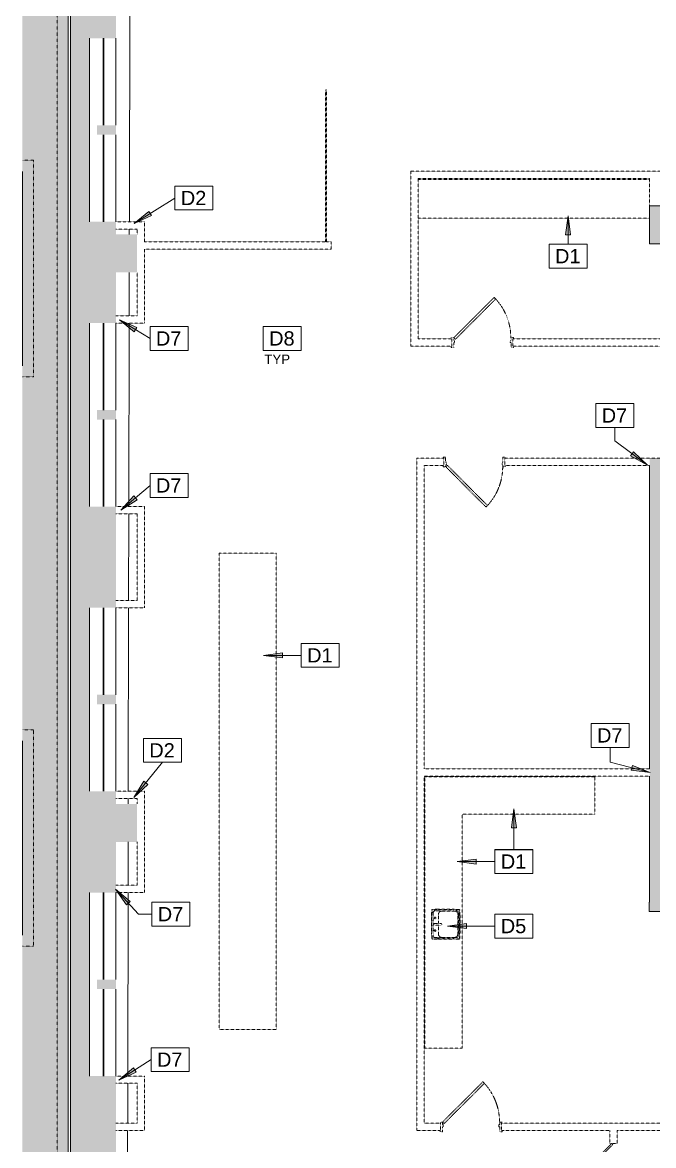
# Model space of a CAD drawing. Header units: inches. Extents: x 433 to 2535, y -5 to 2055.
# Drawn here: x 433 to 832, y 804 to 1514 of the extents above; entities that cross this region are included whole.
import ezdxf

# ---------------------------------------------------------------- set-up
doc = ezdxf.new("R2010")
doc.units = ezdxf.units.IN
doc.header["$MEASUREMENT"] = 0
doc.linetypes.add('Demolished', pattern=[0.1875, 0.125, -0.0625])
doc.linetypes.add('IMPORT-Dash 1_16_', pattern=[0.125, 0.0625, -0.0625])
for name, color, linetype, lineweight in [('_900 AVAILABLE SPACE', 7, 'Continuous', 9), ('A-ANNO-KEYN', 231, 'Continuous', 9), ('A-DETL-GENF', 92, 'Continuous', 9), ('A-DOOR', 31, 'Continuous', 13), ('A-WALL', 113, 'Continuous', 13), ('A-WALL-PATT', 111, 'Continuous', 13), ('A0209 - Terrace Backround_Link_dwg', 8, 'Continuous', 9), ('G-ANNO-TEXT', 231, 'Continuous', 9), ('I-WALL', 2, 'Continuous', 13), ('L-DT-style-43', 10, 'Continuous', 20), ('L-GR-soil', 10, 'Continuous', 20), ('L-HS-pav-edge', 10, 'Continuous', 20), ('L-HS-pav-patt-53', 10, 'Continuous', 20), ('P-SANR-FIXT', 6, 'Demolished', 9), ('Q-CASE', 31, 'Demolished', 9), ('S-COLS', 52, 'Continuous', 13), ('Victor Bldg - 9th Floor_LINK_dwg', 8, 'Continuous', 9), ('WINDOWS', 7, 'Continuous', 9)]:
    doc.layers.add(name, color=color, linetype=linetype, lineweight=lineweight)
doc.styles.add('Arial', font='arial.ttf', dxfattribs={"height": 9})
doc.styles.add('Swis721 Lt BT', font='swissl.ttf', dxfattribs={"height": 6})

# ---------------------------------------------------------------- blocks, each defined once
blk = doc.blocks.new('Victor Bldg - 9th Floor_LINK_dwg-6972240-Level XX  DEMOLITION')
at = {"lineweight": 9}
for p, q in [((483.5, 1503.5), (483.5, 1448.5)), ((483.5, 1442.5), (483.5, 1387.5)), ((483.5, 1323.5), (483.5, 1268.5)), ((483.5, 1262.5), (483.5, 1207.5)), ((483.5, 1143.5), (483.5, 1088.5)), ((483.5, 1082.5), (483.5, 1027.5)), ((483.5, 963.5), (483.5, 908.5)), ((483.5, 902.5), (483.5, 847.5))]:
    blk.add_line(p, q, dxfattribs=at)
at = {"layer": '_900 AVAILABLE SPACE'}
for p, q in [((500.15, 1387.5), (500.43, 1540.81)), ((500.13, 1379.5), (500.14, 1382.88)), ((500.04, 1328.13), (500.09, 1355.5)), ((499.82, 1207.5), (500.03, 1323.5)), ((499.71, 1148.13), (499.81, 1202.88)), ((499.48, 1027.5), (499.7, 1143.5)), ((499.47, 1019.5), (499.48, 1022.88)), ((499.38, 968.13), (499.43, 995.5)), ((499.15, 847.5), (499.37, 963.5)), ((499.1, 817.63), (499.14, 842.88)), ((498.82, 667.5), (499.09, 813))]:
    blk.add_line(p, q, dxfattribs=at)
at = {"layer": 'WINDOWS'}
for p, q in [((475, 1503.5), (475, 1387.5)), ((483.69, 1503.5), (483.69, 1448.5)), ((483.94, 1503.5), (483.94, 1448.5)), ((491.69, 1503.5), (491.69, 1448.5)), ((483.69, 1442.5), (483.69, 1387.5)), ((483.94, 1442.5), (483.94, 1387.5)), ((491.69, 1442.5), (491.69, 1387.5)), ((475, 1323.5), (475, 1207.5)), ((483.69, 1323.5), (483.69, 1268.5)), ((483.94, 1323.5), (483.94, 1268.5)), ((491.69, 1323.5), (491.69, 1268.5)), ((483.69, 1262.5), (483.69, 1207.5)), ((483.94, 1262.5), (483.94, 1207.5)), ((491.69, 1262.5), (491.69, 1207.5)), ((475, 1143.5), (475, 1027.5)), ((483.69, 1143.5), (483.69, 1088.5)), ((483.94, 1143.5), (483.94, 1088.5)), ((491.69, 1143.5), (491.69, 1088.5)), ((483.69, 1082.5), (483.69, 1027.5)), ((483.94, 1082.5), (483.94, 1027.5)), ((491.69, 1082.5), (491.69, 1027.5)), ((475, 963.5), (475, 847.5)), ((483.69, 963.5), (483.69, 908.5)), ((483.94, 963.5), (483.94, 908.5)), ((491.69, 963.5), (491.69, 908.5)), ((483.69, 902.5), (483.69, 847.5)), ((483.94, 902.5), (483.94, 847.5)), ((491.69, 902.5), (491.69, 847.5))]:
    blk.add_line(p, q, dxfattribs=at)
blk = doc.blocks.new('Concrete-Rectangular-Column - 24 x 24-6985472-Level XX  DEMOLITION')
at = {"layer": 'S-COLS', "lineweight": 9}
blk.add_hatch(color=7, dxfattribs=at).paths.add_polyline_path([(12, -12), (12, 12), (-12, 12), (-12, -12), (7.38, -12)], flags=0)
at = {"layer": 'S-COLS', "color": 8, "lineweight": 20}
for p, q in [((12, 12), (-12, 12)), ((-12, 12), (-12, -12)), ((12, -12), (12, 12)), ((-12, -12), (12, -12))]:
    blk.add_line(p, q, dxfattribs=at)
blk = doc.blocks.new('Door - Glass Double - Full Rail - Panic Pull-7687648-Level XX  DEMOLITION')
at = {"layer": 'A-DOOR', "color": 10, "linetype": 'Demolished', "lineweight": 20}
for p, q in [((-36, 1.26), (-10.54, 26.72)), ((-9.84, 26.01), (-35.29, 0.56)), ((-10.54, 26.72), (-9.84, 26.01)), ((10.54, 26.72), (9.84, 26.01)), ((9.84, 26.01), (35.29, 0.56)), ((36, 1.26), (10.54, 26.72)), ((-35.29, 0.56), (-36, 1.26)), ((35.29, 0.56), (36, 1.26))]:
    blk.add_line(p, q, dxfattribs=at)
at = {"layer": 'A-DOOR', "color": 7, "linetype": 'Demolished', "lineweight": 9}
for centre, start, end in [((-36, 1.26), 359.5, 45), ((36, 1.26), 135, 180.5)]:
    blk.add_arc(centre, 36, start, end, dxfattribs=at)
blk = doc.blocks.new('Door - Single - Solid Door-7687678-Level XX  DEMOLITION')
at = {"layer": 'A-DOOR', "color": 10, "linetype": 'Demolished', "lineweight": 20}
for p, q in [((-14.01, 3.15), (11.45, 28.61)), ((11.45, 28.61), (12.42, 27.63)), ((12.42, 27.63), (-13.03, 2.18)), ((-15.63, 3.15), (-15.63, 2.4)), ((-14.13, 3.15), (-15.63, 3.15)), ((-14.13, 1.65), (-14.13, 3.15)), ((-13.63, 1.65), (-14.13, 1.65)), ((-14.13, -2.97), (-14.13, 0.15)), ((-14.13, 0.15), (-13.63, 0.15)), ((-13.03, 2.18), (-14.01, 3.15)), ((-13.63, 0.15), (-13.63, 1.65)), ((22.12, 1.65), (21.62, 1.65)), ((21.62, 1.65), (21.62, 0.15)), ((21.62, 0.15), (22.12, 0.15)), ((23.62, 3.15), (22.12, 3.15)), ((22.12, 3.15), (22.12, 1.65)), ((22.12, 0.15), (22.12, -2.97)), ((23.62, 2.4), (23.62, 3.15)), ((-15.63, -2.22), (-15.63, -2.97)), ((-15.63, -2.97), (-14.13, -2.97)), ((22.12, -2.97), (23.62, -2.97)), ((23.62, -2.97), (23.62, -2.22))]:
    blk.add_line(p, q, dxfattribs=at)
at = {"layer": 'A-DOOR', "color": 7, "linetype": 'Demolished', "lineweight": 9}
blk.add_arc((-14.01, 3.15), 36, 359.5, 45, dxfattribs=at)
blk = doc.blocks.new('C-Counter Top - ADJ HEIGHT-7711610-Level XX  DEMOLITION')
at = {"layer": 'Q-CASE', "color": 7}
for p, q in [((98.99, 25), (-47.26, 25)), ((98.99, 0.75), (-47.26, 0.75))]:
    blk.add_line(p, q, dxfattribs=at)
blk = doc.blocks.new('C-L SHAPE COUNTER TOP - C-L SHAPE COUNTER TOP-7720323-Level XX  DEMOLITION')
at = {"layer": 'Q-CASE', "color": 7}
for p, q in [((0.5, -172), (0.5, -0.5)), ((0.5, -0.5), (108, -0.5)), ((108, -0.5), (108, 0)), ((108, -24), (108, -0.5)), ((24, -172), (24, -24)), ((24, -24), (108, -24)), ((0, -172), (0.5, -172)), ((0.5, -172), (24, -172))]:
    blk.add_line(p, q, dxfattribs=at)
blk = doc.blocks.new('Door - Single - Solid Door-V4-Level XX  DEMOLITION')
at = {"layer": 'A-DOOR', "color": 10, "linetype": 'Demolished', "lineweight": 20}
for p, q in [((-15.63, 2.97), (-14.13, 2.97)), ((-15.63, 2.22), (-15.63, 2.97)), ((-14.13, 2.97), (-14.13, -0.15)), ((22.12, 2.97), (23.62, 2.97)), ((22.12, -0.15), (22.12, 2.97)), ((23.62, 2.97), (23.62, 2.22)), ((-15.63, -3.15), (-15.63, -2.4)), ((-14.13, -3.15), (-15.63, -3.15)), ((-14.13, -0.15), (-13.63, -0.15)), ((-14.13, -1.65), (-14.13, -3.15)), ((-13.63, -1.65), (-14.13, -1.65)), ((-13.03, -2.18), (-14.01, -3.15)), ((-14.01, -3.15), (11.45, -28.61)), ((-13.63, -0.15), (-13.63, -1.65)), ((12.42, -27.63), (-13.03, -2.18)), ((21.62, -0.15), (22.12, -0.15)), ((21.62, -1.65), (21.62, -0.15)), ((22.12, -1.65), (21.62, -1.65)), ((22.12, -3.15), (22.12, -1.65)), ((23.62, -3.15), (22.12, -3.15)), ((23.62, -2.4), (23.62, -3.15)), ((11.45, -28.61), (12.42, -27.63))]:
    blk.add_line(p, q, dxfattribs=at)
at = {"layer": 'A-DOOR', "color": 7, "linetype": 'Demolished', "lineweight": 9}
blk.add_arc((-14.01, -3.15), 36, 315, 0.5, dxfattribs=at)
blk = doc.blocks.new('C-Counter Top - ADJ HEIGHT 3_-7721099-Level XX  DEMOLITION')
at = {"layer": 'Q-CASE', "color": 7}
for p, q in [((253.74, 0), (-47.26, 0)), ((-47.26, 0), (-47.26, -36)), ((253.74, -36), (253.74, 0)), ((-47.26, -36), (253.74, -36))]:
    blk.add_line(p, q, dxfattribs=at)
blk = doc.blocks.new('P-Sink-Rectangular - PSR1918-3060176-Level XX  DEMOLITION')
at = {"layer": 'P-SANR-FIXT', "color": 7}
for p, q in [((-9.5, 4.97), (-9.34, 8.49)), ((-9.13, 8.48), (-9.28, 4.96)), ((-8.99, 8.84), (-5.52, 9)), ((-5.51, 8.78), (-8.98, 8.63)), ((-7.47, 7.92), (-5.51, 8)), ((-5.52, 9), (5.52, 9)), ((-5.52, 9), (-5.51, 8.78)), ((5.51, 8.78), (-5.51, 8.78)), ((-5.51, 8), (5.51, 8)), ((5.52, 9), (5.51, 8.78)), ((8.98, 8.63), (5.51, 8.78)), ((5.51, 8), (7.47, 7.92)), ((5.52, 9), (8.99, 8.84)), ((9.28, 4.96), (9.13, 8.48)), ((9.34, 8.49), (9.5, 4.97)), ((-9.5, 4.97), (-9.28, 4.96)), ((-9.5, -4.97), (-9.5, 4.97)), ((-9.28, 4.96), (-9.28, -4.96)), ((-8.5, 5.01), (-8.42, 6.97)), ((-8.5, -5.01), (-8.5, 5.01)), ((-8.35, -5.5), (-8.35, 2.5)), ((-8.35, -5.5), (-8.35, 2.5)), ((-6.25, 4.6), (-0.49, 4.6)), ((-6.25, 4.6), (-0.49, 4.6)), ((0.48, 4.6), (6.25, 4.6)), ((0.48, 4.6), (6.25, 4.6)), ((8.35, 2.5), (8.35, -5.5)), ((8.35, 2.5), (8.35, -5.5)), ((8.42, 6.97), (8.5, 5.01)), ((8.5, 5.01), (8.5, -5.01)), ((9.5, 4.97), (9.28, 4.96)), ((9.28, -4.96), (9.28, 4.96)), ((9.5, 4.97), (9.5, -4.97)), ((-9.5, -4.97), (-9.28, -4.96)), ((-9.34, -8.49), (-9.5, -4.97)), ((-9.28, -4.96), (-9.13, -8.48)), ((-8.42, -6.97), (-8.5, -5.01)), ((8.5, -5.01), (8.42, -6.97)), ((9.13, -8.48), (9.28, -4.96)), ((9.5, -4.97), (9.28, -4.96)), ((9.5, -4.97), (9.34, -8.49)), ((-5.52, -9), (-8.99, -8.84)), ((-8.98, -8.63), (-5.51, -8.78)), ((-5.51, -8), (-7.47, -7.92)), ((6.25, -7.6), (-6.25, -7.6)), ((6.25, -7.6), (-6.25, -7.6)), ((-5.52, -9), (-5.51, -8.78)), ((5.52, -9), (-5.52, -9)), ((5.51, -8), (-5.51, -8)), ((-5.51, -8.78), (5.51, -8.78)), ((7.47, -7.92), (5.51, -8)), ((5.51, -8.78), (8.98, -8.63)), ((5.52, -9), (5.51, -8.78)), ((8.99, -8.84), (5.52, -9))]:
    blk.add_line(p, q, dxfattribs=at)
at = {"layer": 'P-SANR-FIXT', "color": 7, "flags": 128}
for points in [[(-0.5, 6.97), (-0.5, 6.97), (-0.5, 6.96), (-0.5, 6.95), (-0.5, 6.94), (-0.5, 6.93), (-0.5, 6.91), (-0.5, 6.89), (-0.5, 6.87), (-0.5, 6.84), (-0.5, 6.81), (-0.5, 6.78), (-0.5, 6.74), (-0.5, 6.7), (-0.5, 6.66), (-0.5, 6.62), (-0.5, 6.57), (-0.5, 6.52), (-0.5, 6.47), (-0.5, 6.42), (-0.5, 6.36), (-0.5, 6.3), (-0.5, 6.24), (-0.5, 6.18), (-0.5, 6.11), (-0.5, 6.05), (-0.5, 5.98), (-0.5, 5.91), (-0.5, 5.84), (-0.5, 5.77), (-0.5, 5.69), (-0.5, 5.62), (-0.5, 5.54), (-0.5, 5.46), (-0.5, 5.39), (-0.5, 5.31), (-0.5, 5.23), (-0.5, 5.15), (-0.5, 5.07), (-0.5, 4.99), (-0.5, 4.91), (-0.5, 4.83), (-0.5, 4.75), (-0.5, 4.67), (-0.5, 4.59), (-0.5, 4.51), (-0.5, 4.44), (-0.5, 4.36), (-0.5, 4.28), (-0.5, 4.21), (-0.5, 4.13), (-0.5, 4.06), (-0.5, 3.99), (-0.5, 3.92), (-0.5, 3.86), (-0.5, 3.79), (-0.5, 3.73), (-0.5, 3.66), (-0.5, 3.61), (-0.5, 3.55), (-0.5, 3.49), (-0.5, 3.44), (-0.5, 3.39), (-0.5, 3.34), (-0.5, 3.3), (-0.5, 3.25), (-0.5, 3.21), (-0.5, 3.18), (-0.5, 3.14), (-0.5, 3.11), (-0.5, 3.08), (-0.5, 3.06), (-0.5, 3.04), (-0.5, 3.02), (-0.5, 3), (-0.5, 2.99), (-0.5, 2.98), (-0.5, 2.97), (-0.5, 2.97), (-0.5, 2.97)], [(0.5, 2.97), (0.5, 2.97), (0.5, 2.97), (0.5, 2.98), (0.5, 2.99), (0.5, 3.01), (0.5, 3.02), (0.5, 3.05), (0.5, 3.07), (0.5, 3.1), (0.5, 3.13), (0.5, 3.16), (0.5, 3.19), (0.5, 3.23), (0.5, 3.27), (0.5, 3.32), (0.5, 3.36), (0.5, 3.41), (0.5, 3.46), (0.5, 3.52), (0.5, 3.57), (0.5, 3.63), (0.5, 3.69), (0.5, 3.76), (0.5, 3.82), (0.5, 3.89), (0.5, 3.95), (0.5, 4.02), (0.5, 4.1), (0.5, 4.17), (0.5, 4.24), (0.5, 4.32), (0.5, 4.39), (0.5, 4.47), (0.5, 4.55), (0.5, 4.63), (0.5, 4.71), (0.5, 4.79), (0.5, 4.87), (0.5, 4.95), (0.5, 5.03), (0.5, 5.11), (0.5, 5.19), (0.5, 5.26), (0.5, 5.34), (0.5, 5.42), (0.5, 5.5), (0.5, 5.58), (0.5, 5.65), (0.5, 5.73), (0.5, 5.8), (0.5, 5.87), (0.5, 5.94), (0.5, 6.01), (0.5, 6.08), (0.5, 6.14), (0.5, 6.21), (0.5, 6.27), (0.5, 6.33), (0.5, 6.39), (0.5, 6.44), (0.5, 6.49), (0.5, 6.55), (0.5, 6.59), (0.5, 6.64), (0.5, 6.68), (0.5, 6.72), (0.5, 6.76), (0.5, 6.79), (0.5, 6.82), (0.5, 6.85), (0.5, 6.88), (0.5, 6.9), (0.5, 6.92), (0.5, 6.93), (0.5, 6.95), (0.5, 6.96), (0.5, 6.96), (0.5, 6.97), (0.5, 6.97)]]:
    blk.add_lwpolyline(points, dxfattribs=at)
at = {"layer": 'P-SANR-FIXT', "color": 7}
for centre, radius, start, end in [((-8.97, 8.47), 0.371, 92.5667, 177.4333), ((-8.97, 8.47), 0.156, 92.5667, 177.4333), ((-7.42, 6.92), 0.995, 92.5667, 177.4333), ((-4, 6.75), 0.5, 360, 180), ((-4, 6.75), 0.5, 135, 165), ((-4, 6.75), 0.5, 135, 165), ((-4, 6.75), 0.5, 60, 120), ((-4, 6.75), 0.5, 60, 120), ((-4, 6.75), 0.5, 75, 105), ((-4, 6.75), 0.5, 75, 105), ((-4, 6.75), 0.5, 0, 45), ((-4, 6.75), 0.5, 15, 45), ((-4, 6.75), 0.5, 0, 45), ((-4, 6.75), 0.5, 15, 45), ((0, 6.97), 0.5, 135, 146.41359), ((0, 6.97), 0.5, 90, 105), ((0, 6.97), 0.5, 75, 90), ((0, 6.97), 0.5, 30, 45), ((4, 6.75), 0.5, 360, 180), ((4, 6.75), 0.5, 0, 120), ((4, 6.75), 0.5, 0, 120), ((4, 6.75), 0.5, 75, 105), ((4, 6.75), 0.5, 75, 105), ((4, 6.75), 0.5, 30, 60), ((4, 6.75), 0.5, 30, 60), ((7.42, 6.92), 0.995, 2.5667, 87.4333), ((8.97, 8.47), 0.156, 2.5667, 87.4333), ((8.97, 8.47), 0.371, 2.5667, 87.4333), ((-6.25, 2.5), 2.1, 90, 180), ((-6.25, 2.5), 2.1, 90, 180), ((-6.25, 2.5), 2.1, 160.02876, 180), ((-6.25, 2.5), 2.1, 115.02876, 154.97124), ((-6.25, 2.5), 2.1, 90, 109.97124), ((-4, 6.75), 0.5, 180, 360), ((-4, 6.75), 0.5, 180, 270), ((-4, 6.75), 0.5, 180, 270), ((-4, 6.75), 0.5, 195, 240), ((-4, 6.75), 0.5, 195, 240), ((-4, 6.75), 0.5, 255, 270), ((-4, 6.75), 0.5, 255, 270), ((-4, 6.75), 0.5, 315, 360), ((-4, 6.75), 0.5, 315, 360), ((-4, 6.75), 0.5, 315, 345), ((-4, 6.75), 0.5, 315, 345), ((0, 2.97), 0.5, 213.58641, 225), ((0, 2.97), 0.5, 255, 270), ((0, 2.97), 0.5, 270, 285), ((0, 2.97), 0.5, 315, 330), ((4, 6.75), 0.5, 136.90906, 180), ((4, 6.75), 0.5, 136.90906, 180), ((4, 6.75), 0.5, 165, 180), ((4, 6.75), 0.5, 165, 180), ((4, 6.75), 0.5, 180, 360), ((4, 6.75), 0.5, 180, 223.09094), ((4, 6.75), 0.5, 180, 195), ((4, 6.75), 0.5, 180, 223.09094), ((4, 6.75), 0.5, 180, 195), ((4, 6.75), 0.5, 136.90906, 150), ((4, 6.75), 0.5, 136.90906, 150), ((4, 6.75), 0.5, 210, 223.09094), ((4, 6.75), 0.5, 210, 223.09094), ((4, 6.75), 0.5, 240, 300), ((4, 6.75), 0.5, 240, 300), ((4, 6.75), 0.5, 255, 270), ((4, 6.75), 0.5, 255, 270), ((4, 6.75), 0.5, 315, 345), ((4, 6.75), 0.5, 315, 345), ((4, 6.75), 0.5, 315, 330), ((4, 6.75), 0.5, 315, 330), ((6.25, 2.5), 2.1, 70.02876, 90), ((6.25, 2.5), 2.1, 0, 90), ((6.25, 2.5), 2.1, 0, 90), ((6.25, 2.5), 2.1, 25.02876, 64.97124), ((6.25, 2.5), 2.1, 0, 19.97124), ((-7.42, -6.92), 0.995, 182.5667, 267.4333), ((-6.25, -5.5), 2.1, 180, 199.97124), ((-6.25, -5.5), 2.1, 180, 270), ((-6.25, -5.5), 2.1, 180, 270), ((-6.25, -5.5), 2.1, 205.02876, 244.97124), ((6.25, -5.5), 2.1, 270, 360), ((6.25, -5.5), 2.1, 270, 360), ((6.25, -5.5), 2.1, 295.02876, 334.97124), ((7.42, -6.92), 0.995, 272.5667, 357.4333), ((6.25, -5.5), 2.1, 340.02876, 360), ((-8.97, -8.47), 0.371, 182.5667, 267.4333), ((-8.97, -8.47), 0.156, 182.5667, 267.4333), ((-6.25, -5.5), 2.1, 250.02876, 270), ((6.25, -5.5), 2.1, 270, 289.97124), ((8.97, -8.47), 0.156, 272.5667, 357.4333), ((8.97, -8.47), 0.371, 272.5667, 357.4333)]:
    blk.add_arc(centre, radius, start, end, dxfattribs=at)
blk = doc.blocks.new('A0209 - Terrace Backround_Link_dwg-7465005-Level XX  DEMOLITION')
at = {"layer": 'L-GR-soil'}
h = blk.add_hatch(dxfattribs=at)
h.set_pattern_fill('FP_1', color=256, style=0, pattern_type=2)
h.set_pattern_definition([(37.5, (0, -3000), (-0.37796, 11.560943), [0, -9.12, 0, -10.2, -9.75]), (37.5, (0, -3000), (-0.37796, 11.560943), [-19.32, 0, -9.75]), (37.5, (0, -3000), (-0.37796, 11.560943), [0, -19.32, 0, -9.75]), (7.5, (0, -3000), (10.61866, 16.932876), [0, -4.92, 0, -8.22, -3.15]), (7.5, (0, -3000), (10.61866, 16.932876), [-13.14, 0, -3.15]), (7.5, (0, -3000), (10.61866, 16.932876), [0, -13.14, 0, -3.15]), (327.5, (-7.38, -3000), (18.684514, 0.03417), [0, -3, 0, -10.8, -14.1]), (327.5, (-7.38, -3000), (18.684514, 0.03417), [-13.8, 0, -14.1]), (327.5, (-7.38, -3000), (18.684514, 0.03417), [0, -13.8, 0, -14.1]), (317.5, (-7.38, -3000), (18.036465, 5.266324), [0, -1.5, 0, -7.08, -8.1]), (317.5, (-7.38, -3000), (18.036465, 5.266324), [-8.58, 0, -8.1]), (317.5, (-7.38, -3000), (18.036465, 5.266324), [0, -8.58, 0, -8.1])])
h.paths.add_polyline_path([(432.58, 243.5), (525.75, 243.5), (525.75, 286), (461.5, 286), (461.5, 1728.62), (432.58, 1728.62), (432.58, 270.03)], flags=0)
at = {"layer": 'L-HS-pav-patt-53'}
h = blk.add_hatch(dxfattribs=at)
h.set_pattern_fill('FP_2', color=256, style=0, pattern_type=2)
h.set_pattern_definition([(0, (0.9, -3000), (18, 18), [5.4, -6.3, 0.9, -5.4]), (0, (8.1, -2996.4), (18, 18), [0.9, -4.5, 3.6, -9]), (0, (10.8, -2995.5), (18, 18), [0.9, -17.1]), (0, (2.7, -2994.6), (18, 18), [3.6, -14.4]), (0, (0.9, -2992.8), (18, 18), [1.8, -16.2]), (0, (13.5, -2991), (18, 18), [1.8, -0.9, 0.9, -14.4]), (0, (6.3, -2990.1), (18, 18), [2.7, -15.3]), (0, (1.8, -2988.3), (18, 18), [1.8, -16.2]), (0, (9, -2986.5), (18, 18), [0.9, -5.4, 2.7, -9]), (0, (5.4, -2985.6), (18, 18), [1.8, -16.2]), (0, (11.7, -2984.7), (18, 18), [1.8, -16.2]), (0, (8.1, -2983.8), (18, 18), [1.8, -16.2]), (0, (15.3, -2982.9), (18, 18), [1.8, -16.2]), (90, (0, -3000), (-18, 18), [3.6, -0.9, 1.8, -7.2, -4.5]), (90, (0, -3000), (-18, 18), [-13.5, 0, -4.5]), (90, (0, -3000), (-18, 18), [0, -13.5, 3.6, -0.9]), (90, (0.9, -2988.3), (-18, 18), [0.9, -17.1]), (90, (3.6, -2993.7), (-18, 18), [1.8, -3.6, 0.9, -11.7]), (90, (4.5, -2991), (-18, 18), [1.8, -3.6, 2.7, -9.9]), (90, (7.2, -2995.5), (-18, 18), [0.9, -9, 1.8, -0.9, -5.4]), (90, (7.2, -2995.5), (-18, 18), [-12.6, 0, -5.4]), (90, (7.2, -2995.5), (-18, 18), [0, -12.6, 1.8, -3.6]), (90, (8.1, -2997.3), (-18, 18), [0.9, -17.1]), (90, (9.9, -2991.9), (-18, 18), [0.9, -0.9, 2.7, -13.5]), (90, (10.8, -2994.6), (-18, 18), [1.8, -7.2, 0.9, -0.9, -7.2]), (90, (10.8, -2994.6), (-18, 18), [-10.8, 0, -7.2]), (90, (10.8, -2994.6), (-18, 18), [0, -10.8, 0.9, -6.3]), (90, (12.6, -2999.1), (-18, 18), [2.7, -15.3]), (90, (14.4, -2985.6), (-18, 18), [0.9, -0.9, 0.9, -15.3]), (90, (15.3, -2990.1), (-18, 18), [2.7, -15.3]), (90, (17.55, -2991.45), (-18, 18), [0.9, -17.1]), (45, (6.3, -3000), (0, 18.00011), [1.273, -24.183]), (45, (4.5, -2982.9), (0, 18.00011), [1.273, -3.818, 3.818, -16.546]), (45, (6.3, -2985.6), (0, 18.00011), [2.546, -6.364, 1.273, -15.274]), (45, (9.9, -2986.5), (0, 18.00011), [2.546, -8.91, 1.273, -12.728]), (45, (2.7, -2994.6), (0, 18.00011), [1.273, -24.183]), (45, (7.2, -2994.6), (0, 18.00011), [3.818, -21.637]), (45, (10.8, -2992.8), (0, 18.00011), [1.273, -7.637, 1.273, -15.273]), (45, (13.5, -2991), (0, 18.00011), [2.546, -22.91]), (45, (17.1, -2991), (0, 18.00011), [2.546, -22.91]), (45, (17.1, -2996.4), (0, 18.00011), [1.273, -24.183]), (45, (15.3, -2987.4), (0, 18.00011), [1.273, -24.183]), (45, (13.5, -2984.7), (0, 18.00011), [1.273, -24.183]), (45, (17.1, -2982.9), (0, 18.00011), [1.273, -24.183]), (45, (0, -2982.9), (0, 18.00011), [1.273, -24.183]), (45, (9, -2990.1), (0, 18.00011), [1.273, -24.183]), (45, (10.8, -2982.9), (0, 18.00011), [1.273, -8.91, 1.273, -14.001]), (45, (2.7, -2992.8), (0, 18.00011), [2.546, -22.91]), (45, (2.7, -2988.3), (0, 18.00011), [3.818, -21.637]), (135, (0.9, -2992.8), (-18.00011, 0), [1.909, -23.547]), (135, (10.8, -2993.7), (-18.00011, 0), [1.273, -24.183]), (135, (16.2, -2991), (-18.00011, 0), [1.273, -24.183]), (135, (9.9, -2987.4), (-18.00011, 0), [1.273, -24.183]), (135, (10.8, -2984.7), (-18.00011, 0), [1.273, -24.183]), (135, (8.1, -2983.8), (-18.00011, 0), [1.273, -24.183]), (135, (11.7, -2984.7), (-18.00011, 0), [1.273, -24.183]), (135, (0.9, -2995.5), (-18.00011, 0), [1.273, -24.183]), (135, (4.5, -2989.2), (-18.00011, 0), [1.273, -24.183]), (135, (4.5, -2994.6), (-18.00011, 0), [2.546, -22.91]), (135, (8.1, -2996.4), (-18.00011, 0), [2.546, -22.91]), (135, (15.3, -2986.5), (-18.00011, 0), [2.546, -22.91]), (135, (9.9, -2991), (-18.00011, 0), [1.273, -24.183]), (135, (12.6, -2996.4), (-18.00011, 0), [2.546, -15.273, 1.273, -6.364]), (135, (1.8, -2988.3), (-18.00011, 0), [2.546, -5.091, 2.546, -15.274]), (135, (0, -2998.2), (-18.00011, 0), [2.545, -6.365, 2.545, -6.365, -7.636]), (135, (0, -2998.2), (-18.00011, 0), [-17.82, 0, -7.636]), (135, (0, -2998.2), (-18.00011, 0), [0, -17.82, 1.273, -6.363]), (26.565, (6.3, -2994.6), (18.000347, -1.6e-05), [4.025, -2.012, 2.012, -32.2]), (26.565, (9, -2983.8), (18.000347, -1.6e-05), [4.025, -36.224]), (26.565, (9, -2996.4), (18.000347, -1.6e-05), [2.012, -38.237]), (26.565, (0.9, -2995.5), (18.000347, -1.6e-05), [2.012, -38.237]), (26.565, (4.5, -2991), (18.000347, -1.6e-05), [2.012, -38.237]), (26.565, (0.9, -2989.2), (18.000347, -1.6e-05), [2.012, -38.237]), (63.435, (3.6, -2987.4), (-1.6e-05, 18.000347), [2.012, -38.237]), (63.435, (9.9, -2987.4), (-1.6e-05, 18.000347), [2.012, -38.237]), (63.435, (11.7, -3000), (-1.6e-05, 18.000347), [2.012, -38.237]), (63.435, (0, -2990.1), (-1.6e-05, 18.000347), [2.012, -38.237]), (63.435, (7.2, -2999.1), (-1.6e-05, 18.000347), [2.012, -14.087, 2.012, -22.138]), (116.565, (4.5, -2983.8), (1.6e-05, 18.000347), [2.012, -38.237]), (116.565, (15.3, -2987.4), (1.6e-05, 18.000347), [2.012, -38.237]), (116.565, (7.2, -2983.8), (1.6e-05, 18.000347), [2.012, -38.237]), (116.565, (0, -2993.7), (1.6e-05, 18.000347), [2.012, -38.237]), (153.435, (13.5, -2996.4), (-18.000347, -1.6e-05), [2.012, -38.237]), (153.435, (17.1, -2991.9), (-18.000347, -1.6e-05), [2.012, -38.237]), (153.435, (6.3, -2990.1), (-18.000347, -1.6e-05), [2.012, -38.237]), (153.435, (9, -2986.5), (-18.000347, -1.6e-05), [2.012, -38.237]), (153.435, (15.3, -2982.9), (-18.000347, -1.6e-05), [2.012, -38.237]), (153.435, (2.7, -3000), (-18.000347, -1.6e-05), [3.019, -37.231])])
h.paths.add_polyline_path([(475, 287.5), (527.25, 287.5), (527.25, 299.5), (475, 299.5), (475, 1730.12), (463, 1730.12), (463, 287.5), (464.22, 287.5)], flags=0)
at = {"layer": 'L-DT-style-43', "linetype": 'IMPORT-Dash 1_16_', "flags": 128}
for points in [[(518.75, 279), (454.5, 279), (454.5, 1721.62), (432.58, 1721.62)], [(432.58, 1426.37), (439.62, 1426.37), (439.62, 1289.5), (432.58, 1289.5)], [(432.58, 1066.37), (439.62, 1066.37), (439.62, 929.5), (432.58, 929.5)]]:
    blk.add_lwpolyline(points, dxfattribs=at)
at = {"layer": 'L-HS-pav-edge', "flags": 128}
for points in [[(527.25, 287.5), (463, 287.5), (463, 1730.12), (432.58, 1730.12)], [(525.75, 286), (461.5, 286), (461.5, 1728.62), (432.58, 1728.62)], [(432.58, 1419.37), (432.62, 1419.37), (432.62, 1296.5), (432.58, 1296.5)], [(432.58, 1059.37), (432.62, 1059.37), (432.62, 936.5), (432.58, 936.5)]]:
    blk.add_lwpolyline(points, dxfattribs=at)
blk = doc.blocks.new('Keynote Tag - Keynote Number - Boxed-135510-Level XX  DEMOLITION')
at = {"layer": 'A-ANNO-KEYN'}
for p, q in [((-0.125, -0.0792), (-0.125, 0.0781)), ((-0.125, 0.0781), (0.125, 0.0781)), ((0.125, 0.0781), (0.125, -0.0792)), ((-0.125, -0.0792), (0.125, -0.0792))]:
    blk.add_line(p, q, dxfattribs=at)

msp = doc.modelspace()

# ---------------------------------------------------------------- hatches: boundary and pattern name
at = {"layer": 'A-ANNO-KEYN'}
for points in [[(503.19, 1386.4), (514.2, 1391.42), (512.53, 1394.1)], [(777.56, 1391.29), (775.98, 1379.29), (779.14, 1379.29)], [(493.84, 1325.5), (503.29, 1317.93), (504.93, 1320.64)], [(827.63, 1233.73), (818.94, 1242.15), (817.06, 1239.61)], [(494.81, 1205.27), (505, 1211.8), (502.96, 1214.22)], [(585.01, 1113.41), (597.01, 1111.83), (597.01, 1114.99)], [(829.45, 1039.38), (818.21, 1043.86), (817.43, 1040.8)], [(502.95, 1023.59), (511.76, 1031.88), (509.31, 1033.88)], [(743.27, 1016.38), (741.7, 1004.38), (744.85, 1004.38)], [(707.44, 983.08), (719.44, 981.5), (719.44, 984.66)], [(491.45, 965.62), (498.43, 955.73), (500.75, 957.87)], [(701.27, 942.28), (713.27, 940.7), (713.27, 943.86)], [(493.52, 844.82), (504.49, 849.94), (502.79, 852.6)]]:
    msp.add_hatch(color=256, dxfattribs=at).paths.add_polyline_path(points, flags=0)
at = {"layer": 'A-DETL-GENF'}
h = msp.add_hatch(color=7, dxfattribs=at)
h.paths.add_polyline_path([(2423, 3.5), (2423, 19.5), (2363, 19.5), (2363, 3.5)], flags=0)
h.paths.add_polyline_path([(2535, 3.5), (2535, 63.5), (2519, 63.5), (2519, 33.5), (2505, 33.5), (2505, 19.5), (2475, 19.5), (2475, 3.5), (2505, 3.5)], flags=0)
h.paths.add_polyline_path([(2103, 3.5), (2103, 19.5), (2059, 19.5), (2059, 27.5), (1979, 27.5), (1979, 11.5), (2043, 11.5), (2043, 3.5), (2059, 3.5)], flags=0)
h.paths.add_polyline_path([(2155, 3.5), (2215, 3.5), (2215, 19.5), (2203, 19.5), (2203, 33.5), (2179, 33.5), (2179, 19.5), (2155, 19.5)], flags=0)
h.paths.add_polyline_path([(2261.33, 7.5), (2267.33, 7.5), (2267.33, 19.5), (2261.33, 19.5)], flags=0)
h.paths.add_polyline_path([(2316, 7.5), (2316.67, 7.5), (2316.67, 19.5), (2310.67, 19.5), (2310.67, 7.5), (2311.38, 7.5)], flags=0)
h.paths.add_polyline_path([(1497.81, 11.5), (1503, 11.5), (1503, 27), (1483, 27), (1483, 41.5), (1459, 41.5), (1459, 27), (1439, 27), (1439, 11.5), (1483, 11.5)], flags=0)
h.paths.add_polyline_path([(1323, 11.5), (1323, 27), (1259, 27), (1259, 11.5)], flags=0)
h.paths.add_polyline_path([(1843, 11.5), (1863, 11.5), (1863, 27.5), (1843, 27.5), (1843, 41.5), (1819, 41.5), (1819, 27.5), (1799, 27.5), (1799, 11.5), (1819, 11.5)], flags=0)
h.paths.add_polyline_path([(1662.12, 11.5), (1683, 11.5), (1683, 27.5), (1619, 27.5), (1619, 11.5), (1657.5, 11.5)], flags=0)
h.paths.add_polyline_path([(1924, 15.5), (1924, 27.5), (1918, 27.5), (1918, 15.5)], flags=0)
h.paths.add_polyline_path([(1378, 15.5), (1384, 15.5), (1384, 27.5), (1378, 27.5)], flags=0)
h.paths.add_polyline_path([(1198, 15.5), (1204, 15.5), (1204, 27.5), (1198, 27.5)], flags=0)
h.paths.add_polyline_path([(1744, 15.5), (1744, 27.5), (1738, 27.5), (1738, 15.5)], flags=0)
h.paths.add_polyline_path([(1564, 15.5), (1564, 27), (1558, 27), (1558, 15.5)], flags=0)
h.paths.add_polyline_path([(2535, 115.5), (2535, 175.5), (2519, 175.5), (2519, 115.5)], flags=0)
h.paths.add_polyline_path([(2531, 220.5), (2531, 226.5), (2519, 226.5), (2519, 220.5)], flags=0)
h.paths.add_polyline_path([(2519, 268.5), (2531, 268.5), (2531, 274.5), (2519, 274.5)], flags=0)
h.paths.add_polyline_path([(527.25, 299.5), (543, 299.5), (543, 315.5), (505, 315.5), (505, 329.5), (491.69, 329.5), (491.69, 371.5), (475, 371.5), (475, 299.5), (505, 299.5)], flags=0)
h.paths.add_polyline_path([(903, 299.5), (903, 315.5), (871, 315.5), (871, 329.5), (847, 329.5), (847, 315.5), (839, 315.5), (839, 299.5), (871, 299.5)], flags=0)
h.paths.add_polyline_path([(659, 299.5), (723, 299.5), (723, 315.5), (659, 315.5), (659, 303.5)], flags=0)
h.paths.add_polyline_path([(778, 303.5), (784, 303.5), (784, 315.5), (778, 315.5)], flags=0)
h.paths.add_polyline_path([(961.31, 303.5), (964, 303.5), (964, 315.5), (958, 315.5), (958, 303.5), (959.81, 303.5)], flags=0)
h.paths.add_polyline_path([(598, 303.5), (604, 303.5), (604, 315.5), (598, 315.5)], flags=0)
h.paths.add_polyline_path([(2535, 319.5), (2535, 379.5), (2519, 379.5), (2519, 365.5), (2505, 365.5), (2505, 341.5), (2519, 341.5), (2519, 319.5)], flags=0)
h.paths.add_polyline_path([(475, 423.5), (491.69, 423.5), (491.69, 487.5), (475, 487.5)], flags=0)
h.paths.add_polyline_path([(2519, 431.5), (2535, 431.5), (2535, 491.5), (2527, 491.5), (2527, 551.5), (2511, 551.5), (2511, 475.5), (2519, 475.5), (2519, 436.13)], flags=0)
h.paths.add_polyline_path([(491.69, 542.5), (491.69, 548.5), (480, 548.5), (480, 542.5)], flags=0)
h.paths.add_polyline_path([(491.69, 603.5), (491.69, 635.5), (505.02, 635.5), (505.02, 659.5), (491.69, 659.5), (491.69, 667.5), (475, 667.5), (475, 603.5)], flags=0)
h.paths.add_polyline_path([(2511, 603.5), (2527, 603.5), (2527, 667.5), (2511, 667.5), (2511, 647.5), (2499, 647.5), (2499, 623.5), (2511, 623.5), (2511, 608.13)], flags=0)
h.paths.add_polyline_path([(2511, 722.5), (2523, 722.5), (2523, 728.5), (2511, 728.5)], flags=0)
h.paths.add_polyline_path([(491.69, 722.5), (491.69, 728.5), (479.69, 728.5), (479.69, 722.5)], flags=0)
h.paths.add_polyline_path([(491.69, 783.5), (491.69, 847.5), (475, 847.5), (475, 783.5)], flags=0)
h.paths.add_polyline_path([(2511, 783.5), (2527, 783.5), (2527, 847.5), (2511, 847.5), (2511, 788.13)], flags=0)
h.paths.add_polyline_path([(2523, 902.5), (2523, 908.5), (2511, 908.5), (2511, 902.5)], flags=0)
h.paths.add_polyline_path([(491.69, 902.5), (491.69, 908.5), (479.69, 908.5), (479.69, 902.5)], flags=0)
h.paths.add_polyline_path([(2511, 963.5), (2527, 963.5), (2527, 1027.5), (2511, 1027.5), (2511, 1007.5), (2499, 1007.5), (2499, 983.5), (2511, 983.5)], flags=0)
h.paths.add_polyline_path([(491.69, 963.5), (491.69, 995.5), (505.02, 995.5), (505.02, 1019.5), (491.69, 1019.5), (491.69, 1027.5), (475, 1027.5), (475, 963.5)], flags=0)
h.paths.add_polyline_path([(2523, 1082.5), (2523, 1088.5), (2511, 1088.5), (2511, 1082.5)], flags=0)
h.paths.add_polyline_path([(491.69, 1082.5), (491.69, 1088.5), (479.69, 1088.5), (479.69, 1082.5)], flags=0)
h.paths.add_polyline_path([(475, 1143.5), (491.69, 1143.5), (491.69, 1207.5), (475, 1207.5), (475, 1148.12)], flags=0)
h.paths.add_polyline_path([(2527, 1143.5), (2527, 1207.5), (2511, 1207.5), (2511, 1143.5)], flags=0)
h.paths.add_polyline_path([(2523, 1262.5), (2523, 1268.5), (2511, 1268.5), (2511, 1262.5)], flags=0)
h.paths.add_polyline_path([(479.69, 1262.5), (491.69, 1262.5), (491.69, 1268.5), (479.69, 1268.5)], flags=0)
h.paths.add_polyline_path([(491.69, 1323.5), (491.69, 1355.5), (505.02, 1355.5), (505.02, 1379.5), (491.69, 1379.5), (491.69, 1387.5), (475, 1387.5), (475, 1323.5)], flags=0)
h.paths.add_polyline_path([(2511, 1323.5), (2527, 1323.5), (2527, 1387.5), (2511, 1387.5), (2511, 1367.5), (2499, 1367.5), (2499, 1343.5), (2511, 1343.5)], flags=0)
h.paths.add_polyline_path([(2511, 1442.5), (2523, 1442.5), (2523, 1448.5), (2511, 1448.5)], flags=0)
h.paths.add_polyline_path([(479.69, 1442.5), (491.69, 1442.5), (491.69, 1448.5), (479.69, 1448.5)], flags=0)
h.paths.add_polyline_path([(2511, 1503.5), (2527, 1503.5), (2527, 1567.5), (2511, 1567.5), (2511, 1522.88)], flags=0)
h.paths.add_polyline_path([(475, 1503.5), (491.69, 1503.5), (491.69, 1567.5), (475, 1567.5), (475, 1540.81)], flags=0)
h.paths.add_polyline_path([(2523, 1622.5), (2523, 1628.5), (2511, 1628.5), (2511, 1622.5)], flags=0)
h.paths.add_polyline_path([(491.69, 1622.5), (491.69, 1628.5), (479.69, 1628.5), (479.69, 1622.5)], flags=0)
h.paths.add_polyline_path([(491.69, 1683.38), (491.69, 1715.44), (505, 1715.44), (505, 1739.5), (491.69, 1739.5), (491.69, 1747.5), (475, 1747.5), (475, 1683.38)], flags=0)
h.paths.add_polyline_path([(2511, 1683.5), (2527, 1683.5), (2527, 1747.5), (2511, 1747.5), (2511, 1727.5), (2499, 1727.5), (2499, 1703.5), (2511, 1703.5)], flags=0)
h.paths.add_polyline_path([(2511, 1802.5), (2523, 1802.5), (2523, 1808.5), (2511, 1808.5)], flags=0)
h.paths.add_polyline_path([(491.69, 1802.5), (491.69, 1808.5), (479.69, 1808.5), (479.69, 1802.5)], flags=0)
h.paths.add_polyline_path([(491.69, 1863.5), (491.69, 1927.5), (475, 1927.5), (475, 1863.5)], flags=0)
h.paths.add_polyline_path([(2527, 1863.5), (2527, 1927.5), (2511, 1927.5), (2511, 1863.5)], flags=0)
h.paths.add_polyline_path([(2511, 1979.5), (2527, 1979.5), (2527, 2043.5), (2523, 2043.5), (2523, 2051.5), (2459, 2051.5), (2459, 2035.5), (2497, 2035.5), (2497, 2021.5), (2511, 2021.5)], flags=0)
h.paths.add_polyline_path([(491.69, 1979.5), (491.69, 2021.25), (514, 2021.25), (514, 2035.5), (543, 2035.5), (543, 2051.5), (475, 2051.5), (475, 1979.5)], flags=0)
h.paths.add_polyline_path([(2143.34, 2021.5), (2143.34, 2035.5), (2163, 2035.5), (2163, 2051.5), (2099, 2051.5), (2099, 2035.5), (2119.34, 2035.5), (2119.34, 2021.5), (2133.31, 2021.5)], flags=0)
h.paths.add_polyline_path([(1773.31, 2021.5), (1783, 2021.5), (1783, 2035.5), (1803, 2035.5), (1803, 2051.5), (1739, 2051.5), (1739, 2035.5), (1759, 2035.5), (1759, 2021.5), (1768.69, 2021.5)], flags=0)
h.paths.add_polyline_path([(1053.37, 2021.5), (1063, 2021.5), (1063, 2035.5), (1083, 2035.5), (1083, 2051.5), (1019, 2051.5), (1019, 2035.5), (1039, 2035.5), (1039, 2021.5), (1048.75, 2021.5)], flags=0)
h.paths.add_polyline_path([(1408.69, 2021.5), (1423, 2021.5), (1423, 2035.5), (1443, 2035.5), (1443, 2051.5), (1379, 2051.5), (1379, 2035.5), (1399, 2035.5), (1399, 2021.5)], flags=0)
h.paths.add_polyline_path([(683.75, 2021.5), (703, 2021.5), (703, 2035.5), (723, 2035.5), (723, 2051.5), (659, 2051.5), (659, 2035.5), (679, 2035.5), (679, 2021.5)], flags=0)
h.paths.add_polyline_path([(2296.73, 2035.5), (2343, 2035.5), (2343, 2051.5), (2279, 2051.5), (2279, 2035.5)], flags=0)
h.paths.add_polyline_path([(2404, 2035.5), (2404, 2047.5), (2398, 2047.5), (2398, 2035.5)], flags=0)
h.paths.add_polyline_path([(2038, 2035.5), (2044, 2035.5), (2044, 2047.5), (2038, 2047.5)], flags=0)
h.paths.add_polyline_path([(1983, 2035.5), (1983, 2051.5), (1919, 2051.5), (1919, 2035.5), (1954, 2035.5)], flags=0)
h.paths.add_polyline_path([(1864, 2035.5), (1864, 2047.5), (1858, 2047.5), (1858, 2035.5)], flags=0)
h.paths.add_polyline_path([(1678, 2035.5), (1684, 2035.5), (1684, 2047.5), (1678, 2047.5)], flags=0)
h.paths.add_polyline_path([(1593.31, 2035.5), (1623, 2035.5), (1623, 2051.5), (1559, 2051.5), (1559, 2035.5), (1588.69, 2035.5)], flags=0)
h.paths.add_polyline_path([(903, 2035.5), (903, 2051.5), (839, 2051.5), (839, 2035.5), (873.31, 2035.5)], flags=0)
h.paths.add_polyline_path([(958, 2035.5), (964, 2035.5), (964, 2047.5), (958, 2047.5)], flags=0)
h.paths.add_polyline_path([(784, 2035.5), (784, 2047.5), (778, 2047.5), (778, 2035.5)], flags=0)
h.paths.add_polyline_path([(2224, 2035.5), (2224, 2047.5), (2218, 2047.5), (2218, 2035.5)], flags=0)
h.paths.add_polyline_path([(598, 2035.5), (604, 2035.5), (604, 2047.5), (598, 2047.5)], flags=0)
h.paths.add_polyline_path([(1498, 2035.5), (1504, 2035.5), (1504, 2047.5), (1498, 2047.5)], flags=0)
h.paths.add_polyline_path([(1231.51, 2035.5), (1263, 2035.5), (1263, 2051.5), (1199, 2051.5), (1199, 2035.5), (1228.75, 2035.5)], flags=0)
h.paths.add_polyline_path([(1324, 2035.5), (1324, 2047.5), (1318, 2047.5), (1318, 2035.5)], flags=0)
h.paths.add_polyline_path([(1138, 2035.5), (1144, 2035.5), (1144, 2047.5), (1138, 2047.5)], flags=0)
at = {"layer": 'A-WALL-PATT', "lineweight": 9}
msp.add_hatch(color=7, dxfattribs=at).paths.add_polyline_path([(838, 957.5), (838, 1238), (829, 1238), (829, 957.5), (832.04, 957.5)], flags=0)
h = msp.add_hatch(color=7, dxfattribs=at)
h.paths.add_polyline_path([(993.12, 951.5), (993.12, 957.5), (990.12, 957.5), (990.12, 951.5), (993, 951.5)], flags=0)
h.paths.add_polyline_path([(829, 951.5), (951.62, 951.5), (951.62, 957.5), (828.87, 957.5), (828.87, 951.5)], flags=0)

# ---------------------------------------------------------------- linework, layer by layer
at = {"layer": 'A-ANNO-KEYN'}
for p, q in [((503.19, 1386.4), (529, 1402.53)), ((512.53, 1394.1), (503.19, 1386.4)), ((514.2, 1391.42), (512.53, 1394.1)), ((503.19, 1386.4), (514.2, 1391.42)), ((777.56, 1391.29), (775.98, 1379.29)), ((779.14, 1379.29), (777.56, 1391.29)), ((777.56, 1391.29), (777.56, 1373.31)), ((775.98, 1379.29), (779.14, 1379.29)), ((493.84, 1325.5), (503.29, 1317.93)), ((504.93, 1320.64), (493.84, 1325.5)), ((493.84, 1325.5), (513.25, 1313.75)), ((503.29, 1317.93), (504.93, 1320.64)), ((807.08, 1249), (807.08, 1257.51)), ((827.63, 1233.73), (807.08, 1249)), ((818.94, 1242.15), (817.06, 1239.61)), ((817.06, 1239.61), (827.63, 1233.73)), ((827.63, 1233.73), (818.94, 1242.15)), ((494.81, 1205.27), (513.25, 1220.83)), ((502.96, 1214.22), (494.81, 1205.27)), ((505, 1211.8), (502.96, 1214.22)), ((494.81, 1205.27), (505, 1211.8)), ((597.01, 1114.99), (585.01, 1113.41)), ((597.01, 1111.83), (597.01, 1114.99)), ((585.01, 1113.41), (597.01, 1111.83)), ((585.01, 1113.41), (608.84, 1113.41)), ((804.12, 1045.8), (804.12, 1055.26)), ((502.95, 1023.59), (521.08, 1045.8)), ((829.45, 1039.38), (804.12, 1045.8)), ((818.21, 1043.86), (817.43, 1040.8)), ((829.45, 1039.38), (818.21, 1043.86)), ((817.43, 1040.8), (829.45, 1039.38)), ((509.31, 1033.88), (502.95, 1023.59)), ((502.95, 1023.59), (511.76, 1031.88)), ((511.76, 1031.88), (509.31, 1033.88)), ((743.27, 1016.38), (741.7, 1004.38)), ((744.85, 1004.38), (743.27, 1016.38)), ((743.27, 1016.38), (743.27, 990.56)), ((741.7, 1004.38), (744.85, 1004.38)), ((719.44, 984.66), (707.44, 983.08)), ((707.44, 983.08), (719.44, 981.5)), ((707.44, 983.08), (731.27, 983.08)), ((719.44, 981.5), (719.44, 984.66)), ((491.45, 965.62), (498.43, 955.73)), ((500.75, 957.87), (491.45, 965.62)), ((491.45, 965.62), (506.01, 949.83)), ((498.43, 955.73), (500.75, 957.87)), ((506.01, 949.83), (514.44, 949.83)), ((713.27, 943.86), (701.27, 942.28)), ((701.27, 942.28), (713.27, 940.7)), ((701.27, 942.28), (731.27, 942.28)), ((713.27, 940.7), (713.27, 943.86)), ((493.52, 844.82), (513.95, 857.84)), ((502.79, 852.6), (493.52, 844.82)), ((504.49, 849.94), (502.79, 852.6)), ((493.52, 844.82), (504.49, 849.94))]:
    msp.add_line(p, q, dxfattribs=at)
at = {"layer": 'A-WALL', "color": 10, "linetype": 'Demolished', "lineweight": 20}
for p, q in [((1457.62, 1419.5), (678.12, 1419.5)), ((678.12, 1419.5), (678.12, 1308.88)), ((682.75, 1414.88), (829, 1414.88)), ((682.75, 1313.5), (682.75, 1414.88)), ((829, 1414.88), (829, 1397.5)), ((509.64, 1387.5), (491.69, 1387.5)), ((509.64, 1374.81), (509.64, 1387.5)), ((491.69, 1382.88), (505.02, 1382.88)), ((505.02, 1382.88), (505.02, 1379.5)), ((624.19, 1374.81), (509.64, 1374.81)), ((627.64, 1374.81), (624.69, 1374.81)), ((627.64, 1370.19), (627.64, 1374.81)), ((509.64, 1370.19), (627.64, 1370.19)), ((509.64, 1323.5), (509.64, 1370.19)), ((505.02, 1355.5), (505.02, 1328.12)), ((505.02, 1328.12), (491.69, 1328.12)), ((491.69, 1323.5), (509.64, 1323.5)), ((704.06, 1313.5), (682.75, 1313.5)), ((704.06, 1308.88), (704.06, 1313.5)), ((1285, 1313.5), (742.56, 1313.5)), ((742.56, 1313.5), (742.56, 1308.88)), ((678.12, 1308.88), (704.06, 1308.88)), ((742.56, 1308.88), (1316.06, 1308.88)), ((681.87, 1238), (681.87, 813)), ((698.94, 1238), (681.87, 1238)), ((698.94, 1233.38), (698.94, 1238)), ((838, 1238), (737.44, 1238)), ((737.44, 1238), (737.44, 1233.38)), ((686.5, 1041.75), (686.5, 1233.38)), ((686.5, 1233.38), (698.94, 1233.38)), ((737.44, 1233.38), (829, 1233.38)), ((509.64, 1207.5), (491.69, 1207.5)), ((509.64, 1143.5), (509.64, 1207.5)), ((491.69, 1202.88), (505.02, 1202.88)), ((505.02, 1202.88), (505.02, 1148.12)), ((505.02, 1148.12), (491.69, 1148.12)), ((491.69, 1143.5), (509.64, 1143.5)), ((829, 1041.75), (686.5, 1041.75)), ((686.5, 817.63), (686.5, 1037.13)), ((686.5, 1037.13), (829, 1037.13)), ((509.64, 1027.5), (491.69, 1027.5)), ((491.69, 1022.88), (505.02, 1022.88)), ((505.02, 1022.88), (505.02, 1019.5)), ((509.64, 963.5), (509.64, 1027.5)), ((505.02, 995.5), (505.02, 968.12)), ((505.02, 968.12), (491.69, 968.12)), ((491.69, 963.5), (509.64, 963.5)), ((509.64, 847.5), (491.69, 847.5)), ((509.64, 813), (509.64, 847.5)), ((491.69, 842.88), (505.02, 842.88)), ((505.02, 842.88), (505.02, 817.63)), ((505.02, 817.63), (491.69, 817.63)), ((696.94, 817.63), (686.5, 817.63)), ((696.94, 813), (696.94, 817.63)), ((857.81, 817.63), (735.44, 817.63)), ((735.44, 817.63), (735.44, 813)), ((491.69, 813), (509.64, 813)), ((681.87, 813), (696.94, 813)), ((735.44, 813), (804, 813)), ((804, 813), (804, 804.81)), ((808.62, 813), (857.81, 813)), ((808.62, 804.81), (808.62, 813)), ((804, 804.81), (808.62, 804.81))]:
    msp.add_line(p, q, dxfattribs=at)
at = {"layer": 'A-WALL', "color": 8, "lineweight": 20}
for p, q in [((829, 1233.38), (829, 1041.75)), ((829, 1037.13), (829, 957.5)), ((829, 957.5), (828.87, 957.5)), ((828.87, 957.5), (828.87, 951.5)), ((828.87, 951.5), (902.75, 951.5))]:
    msp.add_line(p, q, dxfattribs=at)
at = {"layer": 'I-WALL', "color": 10, "linetype": 'Demolished', "lineweight": 20}
for p, q in [((624.69, 1470.81), (624.19, 1470.81)), ((624.19, 1470.81), (624.19, 1374.81)), ((624.69, 1374.81), (624.69, 1470.81))]:
    msp.add_line(p, q, dxfattribs=at)

# ---------------------------------------------------------------- block references
at = {"layer": 'A-ANNO-KEYN', "xscale": 95.99999999999994, "yscale": 95.99999999999994, "zscale": 95.99999999999994}
for p in [(541, 1402.59), (777.56, 1365.81), (525.25, 1313.81), (596.84, 1313.81), (807.08, 1265.12), (525.25, 1220.89), (620.84, 1113.46), (804.12, 1062.86), (521.08, 1053.41), (743.27, 983.13), (743.27, 983.06), (526.44, 949.89), (743.27, 942.33), (525.95, 857.9)]:
    msp.add_blockref('Keynote Tag - Keynote Number - Boxed-135510-Level XX  DEMOLITION', p, dxfattribs=at)
at = {"layer": 'A-DOOR', "color": 7, "linetype": 'Demolished', "lineweight": 9}
for name, p in [('Door - Single - Solid Door-7687678-Level XX  DEMOLITION', (719.32, 1311.1)), ('Door - Single - Solid Door-V4-Level XX  DEMOLITION', (714.19, 1235.78)), ('Door - Single - Solid Door-7687678-Level XX  DEMOLITION', (712.19, 815.22))]:
    msp.add_blockref(name, p, dxfattribs=at)
at = {"layer": 'A-DOOR', "color": 7, "linetype": 'Demolished', "lineweight": 9, "rotation": 90}
msp.add_blockref('Door - Glass Double - Full Rail - Panic Pull-7687648-Level XX  DEMOLITION', (806.31, 768.81), dxfattribs=at)
at = {"layer": 'A0209 - Terrace Backround_Link_dwg', "color": 10, "lineweight": 20}
msp.add_blockref('A0209 - Terrace Backround_Link_dwg-7465005-Level XX  DEMOLITION', (0, 0), dxfattribs=at)
at = {"layer": 'P-SANR-FIXT', "color": 7, "rotation": 89.9999999999999}
msp.add_blockref('P-Sink-Rectangular - PSR1918-3060176-Level XX  DEMOLITION', (700.19, 943.44), dxfattribs=at)
at = {"layer": 'Q-CASE', "color": 7}
for name, p, rotation in [('C-Counter Top - ADJ HEIGHT-7711610-Level XX  DEMOLITION', (781.74, 1414.88), 180), ('C-Counter Top - ADJ HEIGHT 3_-7721099-Level XX  DEMOLITION', (592.87, 1130.74), 269.9999999999997)]:
    msp.add_blockref(name, p, dxfattribs=dict(at, rotation=rotation))
msp.add_blockref('C-L SHAPE COUNTER TOP - C-L SHAPE COUNTER TOP-7720323-Level XX  DEMOLITION', (686.5, 1037.13), dxfattribs=at)
at = {"layer": 'S-COLS', "lineweight": 9}
msp.add_blockref('Concrete-Rectangular-Column - 24 x 24-6985472-Level XX  DEMOLITION', (841, 1385.5), dxfattribs=at)
at = {"layer": 'Victor Bldg - 9th Floor_LINK_dwg', "color": 7}
msp.add_blockref('Victor Bldg - 9th Floor_LINK_dwg-6972240-Level XX  DEMOLITION', (0, 0), dxfattribs=at)

# ---------------------------------------------------------------- texts
at = {"layer": 'A-ANNO-KEYN', "char_height": 9, "width": 19.695, "attachment_point": 1, "style": 'Arial'}
for s, insert in [('D2', (532.72, 1407.04)), ('D1', (769.28, 1370.27)), ('D7', (516.97, 1318.26)), ('D8', (588.56, 1318.26)), ('D7', (798.79, 1269.57)), ('D7', (516.97, 1225.34)), ('D1', (612.56, 1117.92)), ('D7', (795.84, 1067.32)), ('D2', (512.79, 1057.86)), ('D1', (734.99, 987.59)), ('D1', (734.99, 987.52)), ('D7', (518.15, 954.34)), ('D5', (734.99, 946.79)), ('D7', (517.66, 862.35))]:
    msp.add_mtext(s, dxfattribs=dict(at, insert=insert))
at = {"layer": 'G-ANNO-TEXT', "color": 7, "insert": (585.47, 1303.57), "char_height": 6, "width": 18.18, "attachment_point": 1, "style": 'Swis721 Lt BT'}
msp.add_mtext('TYP', dxfattribs=at)

doc.saveas('drawing.dxf')
